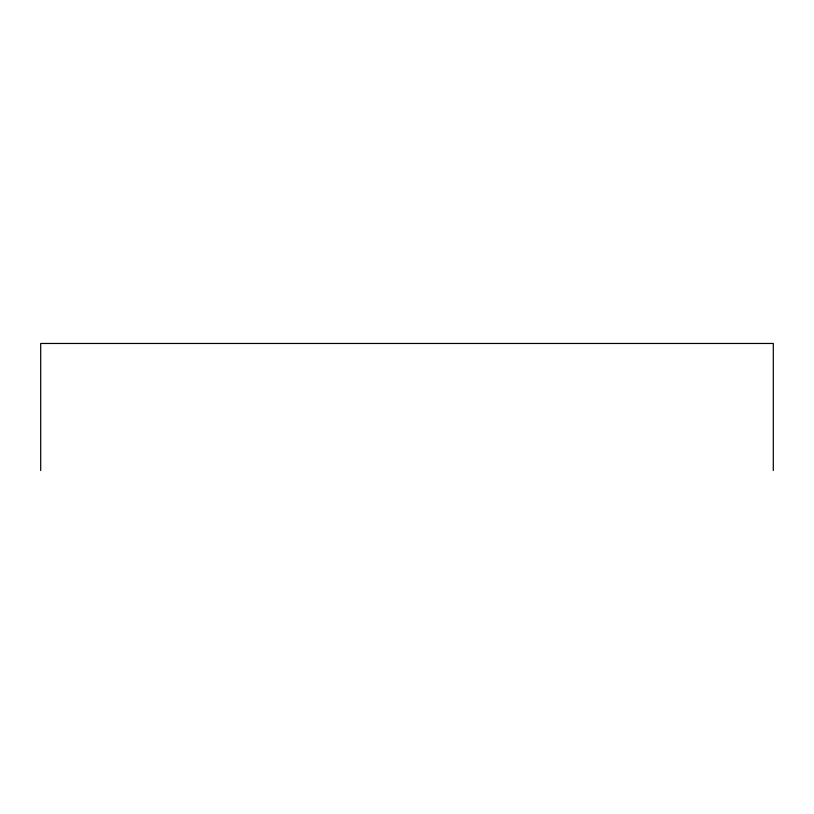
<?xml version="1.0" encoding="UTF-8"?>
<svg xmlns="http://www.w3.org/2000/svg" width="814" height="814" viewBox="0 0 814 814"><rect width="100%" height="100%" fill="white"/><g stroke="black" fill="none" stroke-linecap="round" stroke-linejoin="round"><path stroke-width="1.22" d="M773.3 470.533L773.3 343.467L40.7 343.467L40.7 470.533"/></g></svg>
